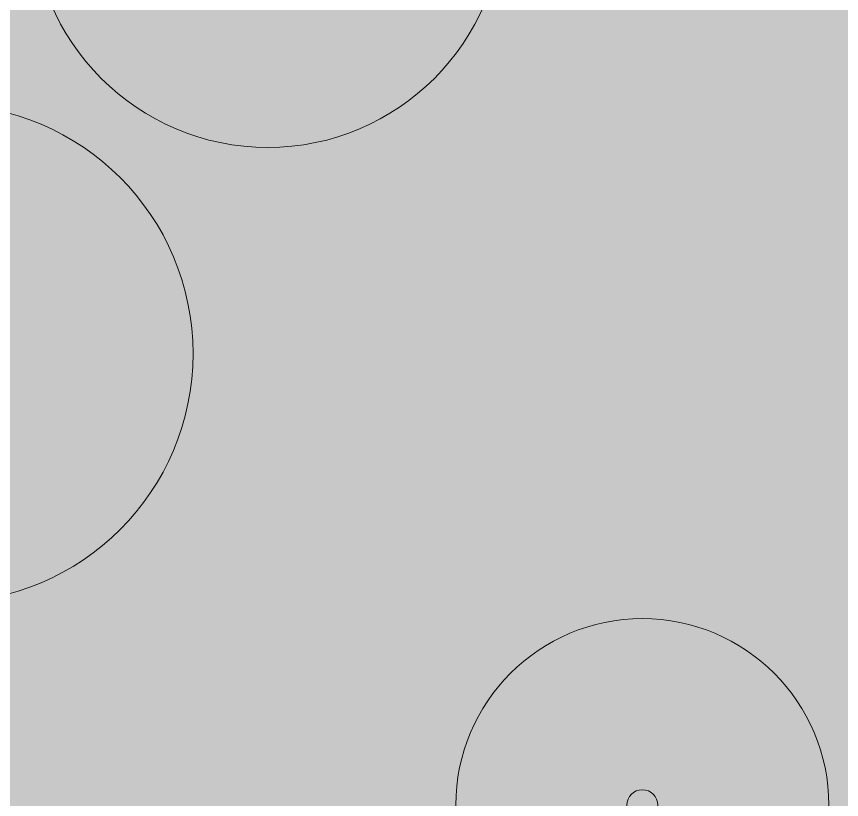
# Model space of a CAD drawing. Header units: metres. Extents: x -3 to 687, y -1 to 1371.
# Drawn here: x 474.45 to 487.72, y 143.21 to 155.8 of the extents above; entities that cross this region are included whole.
import ezdxf

# ---------------------------------------------------------------- set-up
doc = ezdxf.new("R2010")
doc.units = ezdxf.units.M
doc.header["$MEASUREMENT"] = 0
doc.layers.add('TPX_VEGETATION_GREEN_SPACES_HATCH', color=7, linetype='CONTINUOUS', lineweight=0, true_color=0x58ba48)
doc.layers.add('TPX_VEGETATION_TREES_INDIVIDUAL', color=7, linetype='CONTINUOUS', lineweight=0, true_color=0x136734)

# ---------------------------------------------------------------- blocks, each defined once
blk = doc.blocks.new('TREETR003_CR040')
at = {"layer": 'TPX_VEGETATION_TREES_INDIVIDUAL'}
for radius in [4, 0.333]:
    blk.add_circle((0, 0, 0.036), radius, dxfattribs=at)
blk = doc.blocks.new('TREETR003_CR030')
at = {"layer": 'TPX_VEGETATION_TREES_INDIVIDUAL'}
for radius in [3, 0.25]:
    blk.add_circle((0, 0, 0.036), radius, dxfattribs=at)
blk = doc.blocks.new('TREETR003_CR038')
at = {"layer": 'TPX_VEGETATION_TREES_INDIVIDUAL'}
for radius in [3.79, 0.333]:
    blk.add_circle((0, 0, 0.036), radius, dxfattribs=at)

msp = doc.modelspace()

# ---------------------------------------------------------------- hatches: boundary and pattern name
at = {"layer": 'TPX_VEGETATION_GREEN_SPACES_HATCH'}
msp.add_hatch(color=256, dxfattribs=at).paths.add_polyline_path([(525.889, 243.529), (461.111, 155.357), (464.39, 149.839), (492.243, 130.34), (514.322, 109.645), (530.414, 93.662), (541.32, 79.847), (545.133, 76.175), (549.911, 76.251), (554.144, 79.435), (643.907, 144.491), (681.314, 171.3), (681.314, 238.636), (660.081, 254.744), (637.465, 237.415), (619.609, 228.187), (604.954, 225.457), (592.817, 224.62), (581.842, 226.177), (574.05, 227.25), (562.193, 230.7), (548.689, 236.139), (531.413, 245.504), (525.889, 243.529)])

# ---------------------------------------------------------------- block references
at = {"layer": 'TPX_VEGETATION_TREES_INDIVIDUAL'}
for name, p in [('TREETR003_CR038', (478.491, 157.488, 0.036)), ('TREETR003_CR040', (473.288, 150.384, 0.036)), ('TREETR003_CR030', (484.516, 143.122, 0.036))]:
    msp.add_blockref(name, p, dxfattribs=at)

doc.saveas('drawing.dxf')
